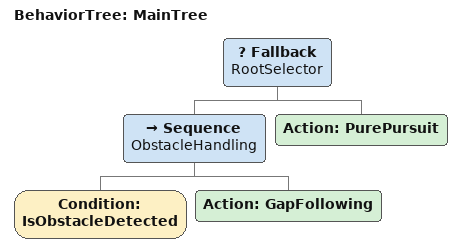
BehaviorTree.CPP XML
<root main_tree_to_execute="MainTree">
  <BehaviorTree ID="MainTree">
    <Fallback name="RootSelector">
      <Sequence name="ObstacleHandling">
        <Condition ID="IsObstacleDetected"/>
        <Action ID="GapFollowing"/>
      </Sequence>
      <Action ID="PurePursuit"/>
    </Fallback>
  </BehaviorTree>
</root>
